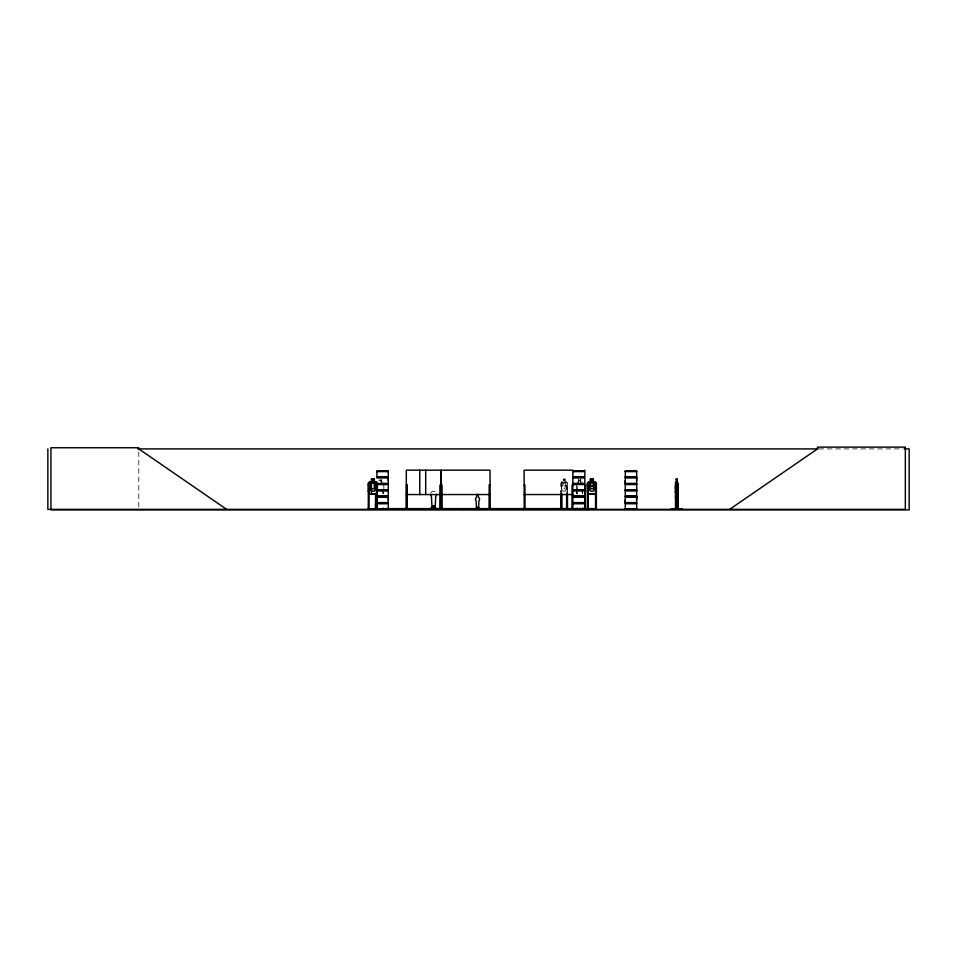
<?xml version="1.0" encoding="UTF-8"?>
<svg xmlns="http://www.w3.org/2000/svg" width="957" height="957" viewBox="0 0 957 957"><rect width="100%" height="100%" fill="white"/><g stroke="black" fill="none" stroke-linecap="round" stroke-linejoin="round"><path stroke-width="0.72" stroke-dasharray="4.79 3.59" d="M566.52 494.087L567.226 491.204M561.603 482.089L560.862 483.153L560.886 492.149M561.639 482.184L561.113 492.149M563.051 482.184L561.986 483.189L561.986 488.788L563.051 491.192L565.025 491.192L566.089 488.788L565.097 479.086M818.965 448.905L903.241 448.905M563.051 479.182L565.097 479.182M382.967 482.089L381.173 482.089L381.209 479.086M561.532 482.089L563.051 482.089M565.097 482.089L566.544 482.089M577.167 482.089L578.674 482.089M580.732 482.089L582.179 482.089M561.568 482.184L566.52 482.184M566.448 482.184L567.298 483.141L566.472 482.089M560.886 484.984L561.699 484.984L561.699 492.149M560.862 491.204L561.58 494.183M576.485 491.204L577.143 494.183M582.49 489.278L582.49 493.585M582.263 489.278L582.263 493.585M580.803 479.086L580.732 482.184M580.66 479.182L580.66 482.184M580.301 479.684L580.301 480.689L579.033 480.689L579.033 479.684M578.746 480.187L578.746 482.184L578.602 479.086M577.322 486.407L577.322 490.714M577.107 489.278L577.107 493.585M576.748 489.278L576.748 493.585M576.628 484.529L576.557 491.204M576.521 489.278L576.521 493.585M567.441 492.149L567.441 484.984L566.64 484.984L566.64 492.149M567.226 483.141L567.226 492.149M566.867 484.984L566.867 492.149M565.168 482.089L565.168 479.086L562.979 479.086L563.123 482.184M561.472 484.984L561.472 492.149M383.841 484.517L383.805 490.714M383.661 489.278L383.661 493.585M383.051 489.278L383.051 493.585M382.92 489.278L382.92 493.585M381.077 480.187L381.125 482.184M380.671 479.684L380.671 480.689L379.032 480.689L379.032 479.684M138.789 451.848L138.789 507.892M430.949 492.759A3.05 3.05 0 0 1 436.225 492.759M564.678 479.684L563.398 479.684L563.398 480.689L564.678 480.689L564.678 479.684M565.025 483.189L563.051 483.189L563.051 488.788L565.025 488.788L565.025 483.189"/><path stroke-width="1.44" d="M388.279 499.793L388.279 496.982L376.879 496.982M388.279 480.605L388.279 477.806L376.879 477.806M625.268 502.592L625.268 496.982L636.68 496.982L636.668 502.592L625.268 502.592L625.28 499.793M625.268 483.405L625.268 477.806L636.68 477.806L636.668 483.405L625.268 483.405L625.28 480.605M636.668 499.793L636.668 496.982M636.668 480.605L636.668 477.806M677.652 493.19L677.831 483.141L676.982 482.089M675.726 497.867L675.618 485.761L677.496 485.761M675.486 488.764L675.726 485.761M671.24 508.909L682.425 508.909M433.258 506.684L433.976 506.504L433.258 506.313M376.771 490.068L388.303 490.175M433.7 506.145L433.856 506.767M625.16 490.068L636.692 490.235M625.196 509.315L636.692 509.136L636.668 503.717L625.268 503.717L625.268 509.124M675.869 491.168L676.252 483.189L676.958 483.189L676.946 497.772M676.85 497.772L676.97 500.87L676.121 500.87L675.845 489.721L676.455 492.688L677.125 489.888L677.101 496.659L676.982 479.086M675.486 509.363L675.475 483.153L676.324 482.089M675.498 483.201L675.809 482.089M677.389 497.867L677.735 496.803M403.053 508.909L409.572 508.873M557.644 509.291L570.719 509.303M573.004 509.303L572.992 508.478M573.267 509.291L595.386 508.729M676.252 482.184L675.845 509.363M376.879 503.717L388.291 503.717L388.291 509.124L373.481 509.303L388.279 508.968M440.663 509.315L440.663 508.478M371.472 482.184L369.976 483.189L369.976 488.788L371.472 491.192L374.271 491.192L375.778 488.788L375.778 483.189L376.639 482.089M431.667 508.646L431.296 507.377L431.081 509.351M434.753 509.351L435.291 509.363M436.225 509.339L431.164 508.646M476.036 509.351C477.364 510.272 475.174 506.911 476.239 508.873M478.811 508.873L479.074 508.023L479.05 509.088L475.82 509.208L476.61 509.088M478.309 509.339L478.907 509.339M477.029 494.314L476.514 497.401A2.034 2.034 0 0 0 476.096 500.595L476.514 508.43L478.548 508.43L478.978 500.595A2.034 2.034 0 0 0 478.548 497.401L478.045 494.314M729.641 509.363L817.493 448.905L817.493 447.122L905.334 447.122L905.334 509.363L47.85 509.363L47.85 448.905M570.671 508.873L557.668 508.873L570.635 509.363M431.966 509.351L432.504 509.363M478.297 509.088L479.313 509.327L478.835 508.023M523.862 509.303L524.017 508.478M587.096 509.303L587.251 508.478M137.664 448.905L817.948 448.905M904.664 448.905L909.15 448.905L909.15 509.878L50.936 509.878L50.936 447.756L138.789 447.756L138.789 448.905L226.63 509.363M376.879 471.047L388.303 471.047M572.573 471.047L583.806 471.047M625.268 471.047L636.692 471.047M572.573 471.275L583.806 471.263M625.268 471.251L636.692 471.263L636.668 476.682L625.268 476.682L625.268 471.275M376.891 471.61L388.279 471.61M573.159 471.61L583.794 471.61M625.28 471.61L636.668 471.61M376.879 476.682L388.291 476.682L388.291 471.275L376.879 471.275L376.891 476.682M573.159 476.682L583.806 476.682M376.807 477.065L388.375 477.065M573.087 477.065L583.878 477.065M625.196 477.065L636.764 477.065M376.807 477.411L388.375 477.411M573.087 477.411L583.878 477.411M625.196 477.411L636.764 477.411M573.159 477.806L583.806 477.806M676.228 479.086L677.077 479.086L677.054 482.184M371.472 479.182L374.271 479.182L374.271 482.184L375.778 483.189M593.304 479.182L590.505 479.182L590.505 482.184L588.998 483.189L588.998 488.788L590.505 491.192L593.304 491.192L594.799 488.788L594.799 483.189L593.304 482.184L593.4 479.086L590.397 479.086L590.397 482.089L588.352 482.089L587.395 483.153L587.347 509.363M676.252 479.182L677.054 479.182M371.472 482.089L369.33 482.089L368.373 483.153L368.254 509.363M593.4 482.089L595.338 482.089L596.402 483.141L596.367 509.363M588.399 482.184L595.302 482.184L596.307 483.189M675.726 482.184L677.556 482.184L677.7 483.189L677.807 509.363L677.903 496.456M371.472 483.189L374.271 483.189L374.271 488.788L371.472 488.788M376.879 483.405L388.291 483.405L388.291 477.806M573.159 483.405L583.806 483.405M376.807 483.799L388.375 483.799M573.087 483.799L583.878 483.799M625.196 483.799L636.764 483.799M376.807 484.146L388.375 484.146M573.087 484.146L583.878 484.146M625.196 484.146L636.764 484.146M376.879 484.541L388.291 484.541L388.291 489.936L376.891 489.793M573.159 484.541L583.806 484.541M368.313 484.984L369.139 484.984L369.043 509.363M377.273 484.984L376.448 484.984L376.352 509.363M406.306 484.984L407.108 484.984L407.18 509.363M441.213 484.984L442.05 484.984L442.146 509.363M489.996 484.984L489.171 484.984L489.075 509.363M524.113 484.984L524.938 484.984L525.034 509.363M572.896 484.984L572.071 484.984L571.975 509.363M584.835 484.984L585.146 509.363M587.347 484.984L588.172 484.984L588.268 509.363M596.307 484.984L595.469 484.984L595.565 509.363M675.558 484.984L676.097 509.363M677.592 484.984L678.13 509.363M587.395 485.989L596.402 485.989M676.24 488.764L676.958 488.788M573.159 489.793L583.794 489.793M376.879 489.936L388.303 489.948M573.147 489.948L583.806 489.948M625.268 489.936L636.692 489.948M573.147 490.175L583.806 490.175M376.879 490.463L388.303 490.463L388.279 495.858L376.879 495.858M573.147 490.427L583.806 490.463M625.268 490.439L636.692 490.439L636.668 495.858L625.268 495.858L625.268 490.463M376.891 490.785L388.279 490.785M573.159 490.785L583.794 490.785M625.28 490.785L636.668 490.785M675.869 488.788L676.252 491.192L676.958 491.192M677.831 491.204L677.472 494.183L675.702 494.183L675.498 491.192L675.821 494.087M376.268 494.087L369.366 494.087L368.469 491.192L368.469 483.201L369.366 482.184L376.268 482.184L377.273 483.189L377.333 509.363M588.399 494.087L595.302 494.087L596.307 491.192L595.374 494.183L588.328 494.183L587.395 491.204M675.726 494.087L677.448 494.087M406.306 494.554L440.794 494.554M441.225 494.554L489.996 494.554M524.113 494.554L572.896 494.554M573.159 495.858L583.806 495.858M376.807 496.252L388.375 496.252M573.087 496.252L583.878 496.252M625.196 496.252L636.764 496.252M376.807 496.599L388.375 496.599M573.087 496.599L583.878 496.599M625.196 496.599L636.764 496.599M675.367 496.815L675.738 497.772M573.159 496.982L583.806 496.982M675.63 497.867L677.484 497.867M376.879 502.592L388.291 502.592L388.291 496.982M573.159 502.592L583.806 502.592M376.807 502.975L388.375 502.975M573.087 502.975L583.878 502.975M625.196 502.975L636.764 502.975M376.807 503.322L388.375 503.322M573.087 503.322L583.878 503.322M625.196 503.322L636.764 503.322M573.159 503.717L583.806 503.717M435.507 507.377L435.579 509.148M368.218 508.478L369.235 508.478L369.235 509.363M375.467 508.478L377.369 508.478L377.525 509.303M596.39 508.478L595.374 508.478L595.374 509.363M675.486 508.478L676.144 508.478M677.532 508.478L678.178 508.478M369.235 508.729L385.862 509.303M437.72 508.861L444.275 508.897L437.72 509.363M467.901 508.861L471.669 509.363M475.844 508.873L478.978 508.873M437.768 508.897L444.275 508.897M572.406 508.968L589.572 509.363L572.358 509.351M625.28 508.968L636.668 508.968M490.247 509.303L489.996 470.162L441.225 470.162L441.153 509.363L441.021 484.984L440.22 484.984L440.148 509.363M675.833 496.779L676.479 494.027L676.886 496.803L676.24 496.767L676.24 491.168M368.373 491.204L369.294 494.183L376.34 494.183L377.369 491.204L377.369 483.141L376.316 482.089L374.366 482.089L374.366 479.086L371.376 479.086L371.472 494.183M677.592 496.456L677.568 509.363M676.324 479.086L676.348 482.184M675.762 484.984L675.786 509.363M596.211 508.478L596.211 509.363M594.584 509.363L594.584 508.61L385.216 508.61L385.216 509.363M593.328 508.61L593.328 509.363M588.077 508.478L588.077 509.363M587.502 483.201L587.502 491.192M584.835 470.162L584.835 509.363M583.148 508.478L583.148 509.363M583.04 508.478L583.076 509.363M582.753 508.478L582.849 509.363M582.598 508.478L582.622 509.363M582.49 508.478L582.43 509.363M582.263 508.478L582.203 509.363M577.394 509.363L577.322 508.478L577.167 509.363M576.999 508.478L577.107 509.363M576.88 508.478L576.449 509.363M572.8 509.363L572.896 470.162L524.113 470.162L524.209 509.363M572.166 508.478L572.166 509.363M571.772 508.61L571.772 509.363M567.441 493.585L567.513 509.363M567.226 493.585L567.286 509.363M566.999 508.478L567.082 509.363M566.867 493.585L566.795 509.363M566.64 493.585L566.568 509.363M561.699 493.585L561.759 509.363M561.472 493.585L561.544 509.363M561.245 508.478L561.209 509.363M561.113 493.585L561.041 509.363M560.886 493.585L560.826 509.363M524.843 508.478L524.843 509.363M524.651 508.61L524.651 509.363M523.395 508.61L523.395 509.363M489.9 508.478L489.9 509.363M489.266 508.478L489.266 509.363M488.895 508.61L488.895 509.363M478.01 508.873L478.01 507.09L477.076 507.09L477.076 508.873M465.736 509.363L461.92 509.363M440.794 509.363L440.794 470.162L406.306 470.162L406.306 509.363L406.235 508.478M440.447 484.984L440.376 509.363M435.531 507.377L435.507 508.646M434.299 508.646L434.299 505.978L432.899 505.978L432.899 508.646M425.698 470.162L425.698 494.554M419.764 470.162L419.764 494.554M408.029 508.61L408.029 509.363M406.881 484.984L406.952 509.363M406.785 508.478L406.773 509.363M406.534 484.984L406.462 509.363M386.472 508.61L386.472 509.363M383.757 508.478L383.733 509.363M383.542 508.478L383.554 509.363M383.183 509.363L383.159 508.478L382.967 509.363M382.92 508.478L382.836 509.363M376.173 508.478L376.197 509.363M375.79 508.478L375.814 509.363M375.599 509.363L375.682 493.585L375.467 509.363M368.409 508.478L368.409 509.363M436.631 494.279A3.05 3.05 0 0 1 435.746 496.444L435.112 508.191L432.062 508.191L431.428 496.444A3.05 3.05 0 0 1 430.542 494.279M373.768 479.684L371.974 479.684L371.974 480.689L373.768 480.689L373.768 479.684M592.802 479.684L590.995 479.684L590.995 480.689L592.802 480.689L592.802 479.684M593.304 483.189L590.505 483.189L590.505 488.788L593.304 488.788L593.304 483.189M636.68 484.541L625.268 484.541L625.268 489.936L636.668 489.793L636.68 484.541M677.7 488.764L677.4 485.761L677.604 488.764"/></g></svg>
